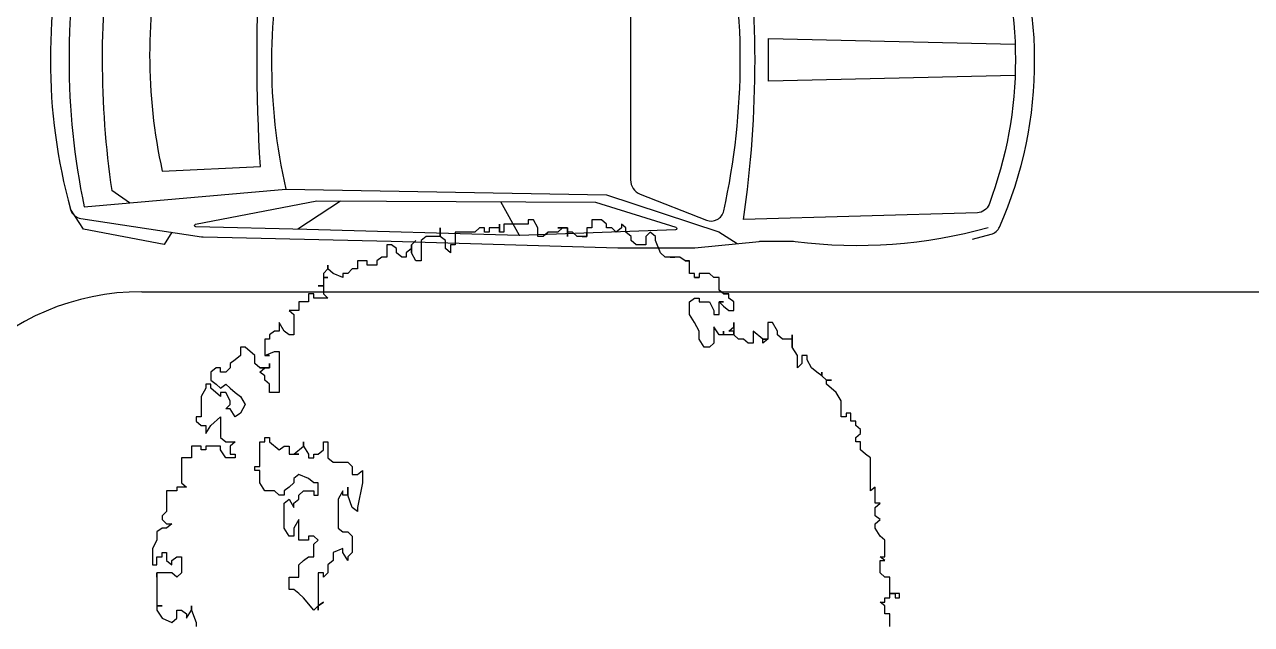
# Model space of a CAD drawing. Extents: x -30 to 1202, y 231 to 898.
# Drawn here: x 301.107 to 306.093, y 384.909 to 387.346 of the extents above; entities that cross this region are included whole.
import ezdxf

# ---------------------------------------------------------------- set-up
doc = ezdxf.new("R2010")
doc.units = 0
doc.header["$LTSCALE"] = 0.04
doc.layers.get('0').update_dxf_attribs({"linetype": 'CONTINUOUS'})
for name, color, linetype in [('0.5', 5, 'CONTINUOUS'), ('CONTORXXNP----00', 255, 'CONTINUOUS'), ('PISO', 1, 'CONTINUOUS'), ('PISOS', 1, 'CONTINUOUS')]:
    doc.layers.add(name, color=color, linetype=linetype)
doc.styles.get("Standard").update_dxf_attribs({"font": 'romans.shx'})

# ---------------------------------------------------------------- blocks, each defined once
blk = doc.blocks.new('Aupln001')
for p, q in [((-2.0932, 0.7196), (-2.1696, 0.5824)), ((-2.8208, 0.5795), (-2.9941, 0.6937)), ((-3.6783, 0.5867), (-3.7514, 0.5365)), ((-3.6783, -0.5755), (-3.7503, -0.526)), ((-2.8208, -0.5683), (-2.9941, -0.6825)), ((-2.0932, -0.7084), (-2.1696, -0.5712))]:
    blk.add_line(p, q)
for points in [[(-3.5055, 0.7064), (-3.5373, 0.7558), (-3.8645, 0.6943), (-3.9179, 0.613, -0.296775), (-3.8752, 0.6508), (-3.3857, 0.7244, -0.031441), (-3.3792, 0.725), (-2.6153, 0.7429, 0.001455), (-2.615, 0.7429), (-1.6936, 0.7699, -0.007326), (-1.6921, 0.77), (-1.3856, 0.77, -0.025363), (-1.3803, 0.7697), (-1.1199, 0.7432, 0.024637), (-1.1148, 0.7429), (-0.9864, 0.7426, 0.032795), (-0.9728, 0.7434, -0.100755), (-0.1885, 0.6864)], [(-0.2529, -0.7232), (-0.1771, -0.703, 0.226888), (-0.1428, -0.6737, 0.214205), (-0.1487, 0.6869, 0.224603), (-0.1828, 0.7158), (-0.2529, 0.7345)], [(-3.5055, -0.6952), (-3.5373, -0.7446), (-3.8645, -0.6831), (-3.9179, -0.6017, 0.296775), (-3.8752, -0.6396), (-3.3857, -0.7132, 0.031441), (-3.3792, -0.7138), (-2.6153, -0.7317, -0.001455), (-2.615, -0.7317), (-1.6936, -0.7587, 0.007326), (-1.6921, -0.7587), (-1.3856, -0.7587, 0.025363), (-1.3803, -0.7585), (-1.1199, -0.732, -0.024637), (-1.1148, -0.7317), (-0.9864, -0.7313, -0.032795), (-0.9728, -0.7322, 0.100755), (-0.1885, -0.6751)]]:
    blk.add_lwpolyline(points, format="xyb")
for points in [[(-3.862, 0.6028), (-3.0431, 0.531), (-1.7396, 0.554), (-1.2828, 0.7046), (-1.209, 0.7523)], [(-0.0794, -0.0582), (-1.081, -0.0812), (-1.081, 0.0924), (-0.0794, 0.0694)], [(-3.862, -0.5916), (-3.0431, -0.5198), (-1.7396, -0.5427), (-1.2828, -0.6933), (-1.209, -0.741)]]:
    blk.add_lwpolyline(points)
for points in [[(-2.9574, 0.6945, -0.001613), (-2.9578, 0.6945), (-3.4083, 0.6844, 0.898845), (-3.4092, 0.674), (-2.9165, 0.5791), (-1.7849, 0.5841), (-1.4578, 0.686, 0.843434), (-1.4592, 0.6962), (-2.0918, 0.7196, 0.016499), (-2.0952, 0.7196)], [(-1.2635, 0.6197, 0.460891), (-1.3337, 0.6571), (-1.603, 0.5511, 0.30819), (-1.6421, 0.4936), (-1.6421, -0.4824, 0.30819), (-1.603, -0.5399), (-1.3337, -0.6458, 0.460891), (-1.2635, -0.6085, 0.109577)], [(-0.2329, -0.6155), (-1.1833, -0.6426, 0.072437), (-1.1833, 0.6538), (-0.2329, 0.6268, -0.304109), (-0.1855, 0.593, -0.182739), (-0.1855, -0.5818, -0.304109)], [(-3.5448, -0.4466), (-3.1463, -0.4286, -0.030108), (-3.1463, 0.4586), (-3.5448, 0.4945, 0.109099)], [(-2.9574, -0.6833, 0.001613), (-2.9578, -0.6833), (-3.4083, -0.6731, -0.898845), (-3.4092, -0.6628), (-2.9165, -0.5678), (-1.7849, -0.5729), (-1.4578, -0.6747, -0.843434), (-1.4592, -0.685), (-2.0918, -0.7083, -0.016499), (-2.0952, -0.7084)]]:
    blk.add_lwpolyline(points, format="xyb", close=True)
for centre, radius, start, end in [((-1.7028, 0.0056), 2.2968, 164.6672, 195.3328), ((-1.0037, 0.0056), 2.9201, 168.1984, 191.8016), ((-0.0747, 0.0089), 3.7143, 171.8338, 188.2809), ((-0.7492, -0.0011), 2.3518, 166.9232, 192.7419)]:
    blk.add_arc(centre, radius, start, end)
blk = doc.blocks.new('ARB3')
at = {"color": 0}
for p, q in [((0.0136, 0.4913), (0.0078, 0.4913)), ((0.0078, 0.4913), (0.0078, 0.4852)), ((0.0078, 0.4852), (0.0078, 0.4782)), ((0.0078, 0.4782), (0.0078, 0.4852)), ((0.0078, 0.4852), (0.0136, 0.4852)), ((0.0078, 0.4852), (0.0136, 0.4852)), ((0.0136, 0.4852), (0.0136, 0.4913)), ((-0.0646, 0.4713), (-0.0698, 0.4652)), ((-0.042, 0.4713), (-0.0646, 0.4713)), ((-0.0368, 0.4713), (-0.042, 0.4652)), ((-0.042, 0.4652), (-0.042, 0.4713)), ((-0.0368, 0.4652), (-0.0368, 0.4713)), ((-0.0142, 0.4713), (-0.02, 0.4652)), ((0.0078, 0.4782), (-0.0142, 0.4782)), ((-0.0142, 0.4782), (-0.0142, 0.4713)), ((0.0136, 0.4782), (0.0078, 0.4782)), ((0.0136, 0.4713), (0.0136, 0.4782)), ((0.0194, 0.4713), (0.0136, 0.4713)), ((0.0245, 0.4713), (0.0194, 0.4652)), ((0.0194, 0.4652), (0.0194, 0.4713)), ((0.0355, 0.4713), (0.0245, 0.4713)), ((0.0523, 0.4782), (0.0355, 0.4782)), ((0.0355, 0.4782), (0.0355, 0.4713)), ((-0.1757, 0.4521), (-0.1809, 0.4452)), ((-0.1311, 0.4521), (-0.1757, 0.4521)), ((-0.1143, 0.4583), (-0.1363, 0.4583)), ((-0.1363, 0.4583), (-0.1311, 0.4521)), ((-0.1085, 0.4583), (-0.1143, 0.4652)), ((-0.1143, 0.4652), (-0.1143, 0.4583)), ((-0.0975, 0.4583), (-0.1085, 0.4583)), ((-0.0924, 0.4652), (-0.0975, 0.4583)), ((-0.0866, 0.4583), (-0.0924, 0.4652)), ((-0.0807, 0.4583), (-0.0866, 0.4583)), ((-0.0698, 0.4652), (-0.0807, 0.4583)), ((-0.02, 0.4652), (-0.0368, 0.4652)), ((-0.2196, 0.4321), (-0.2254, 0.4321)), ((-0.2254, 0.4321), (-0.2254, 0.4252)), ((-0.2144, 0.4383), (-0.2196, 0.4321)), ((-0.2086, 0.4383), (-0.2144, 0.4383)), ((-0.2035, 0.4321), (-0.2086, 0.4383)), ((-0.1976, 0.4321), (-0.2035, 0.4321)), ((-0.1867, 0.4383), (-0.1976, 0.4383)), ((-0.1976, 0.4383), (-0.1976, 0.4321)), ((-0.1809, 0.4452), (-0.1867, 0.4383)), ((-0.2254, 0.4252), (-0.2364, 0.4252)), ((-0.2364, 0.4252), (-0.2364, 0.419)), ((-0.2364, 0.419), (-0.2312, 0.419)), ((-0.2312, 0.419), (-0.2312, 0.4121)), ((-0.281, 0.3921), (-0.281, 0.399)), ((-0.281, 0.399), (-0.281, 0.3921)), ((-0.2642, 0.4052), (-0.2758, 0.3921)), ((-0.2532, 0.4121), (-0.2642, 0.4052)), ((-0.2312, 0.4121), (-0.2532, 0.4121)), ((-0.2868, 0.386), (-0.2919, 0.386)), ((-0.2919, 0.386), (-0.2868, 0.386)), ((-0.2868, 0.386), (-0.2919, 0.3791)), ((-0.281, 0.3921), (-0.2868, 0.386)), ((-0.2758, 0.3921), (-0.281, 0.3921)), ((-0.3087, 0.366), (-0.3146, 0.366)), ((-0.3146, 0.366), (-0.3146, 0.3591)), ((-0.2978, 0.3721), (-0.3087, 0.366)), ((-0.2919, 0.3791), (-0.2978, 0.3721)), ((-0.3146, 0.3529), (-0.3255, 0.346)), ((-0.3146, 0.3591), (-0.3036, 0.3591)), ((-0.2978, 0.3529), (-0.3146, 0.3529)), ((-0.3036, 0.3591), (-0.2978, 0.3529)), ((-0.3255, 0.346), (-0.3423, 0.346)), ((-0.3423, 0.346), (-0.3365, 0.346)), ((-0.3365, 0.3329), (-0.3423, 0.326)), ((-0.3365, 0.346), (-0.3365, 0.3329)), ((-0.3475, 0.326), (-0.3591, 0.3191)), ((-0.3591, 0.3191), (-0.3591, 0.3129)), ((-0.3423, 0.326), (-0.3475, 0.326)), ((-0.3591, 0.3129), (-0.3365, 0.3129)), ((-0.3365, 0.306), (-0.3475, 0.2929)), ((-0.3365, 0.3129), (-0.3365, 0.306)), ((-0.3365, 0.306), (-0.3365, 0.3129)), ((-0.3365, 0.3129), (-0.3313, 0.306)), ((-0.3313, 0.306), (-0.3365, 0.306)), ((-0.3475, 0.2929), (-0.3313, 0.2929)), ((-0.3313, 0.286), (-0.3365, 0.2799)), ((-0.3313, 0.2929), (-0.3313, 0.286)), ((-0.3869, 0.2668), (-0.3921, 0.2599)), ((-0.3753, 0.2668), (-0.3869, 0.2668)), ((-0.3753, 0.2599), (-0.3753, 0.2668)), ((-0.3533, 0.2668), (-0.3591, 0.2668)), ((-0.3591, 0.2668), (-0.3423, 0.2668)), ((-0.3475, 0.2599), (-0.3533, 0.2668)), ((-0.3423, 0.2668), (-0.3475, 0.2668)), ((-0.3475, 0.2668), (-0.3475, 0.2599)), ((-0.3365, 0.2729), (-0.3423, 0.2668)), ((-0.3423, 0.2668), (-0.3423, 0.2529)), ((-0.3365, 0.2799), (-0.3365, 0.2729)), ((-0.3979, 0.2529), (-0.403, 0.2468)), ((-0.3921, 0.2599), (-0.3979, 0.2599)), ((-0.3979, 0.2599), (-0.3979, 0.2529)), ((-0.3979, 0.2529), (-0.3979, 0.2599)), ((-0.3979, 0.2599), (-0.3979, 0.2529)), ((-0.3869, 0.2468), (-0.3869, 0.2529)), ((-0.3869, 0.2529), (-0.3869, 0.2468)), ((-0.3869, 0.2468), (-0.3811, 0.2529)), ((-0.3811, 0.2529), (-0.3753, 0.2599)), ((-0.3423, 0.2529), (-0.3475, 0.2529)), ((-0.3475, 0.2529), (-0.3423, 0.2529)), ((-0.3423, 0.2529), (-0.3423, 0.2468)), ((-0.4198, 0.2399), (-0.4256, 0.2337)), ((-0.4256, 0.2337), (-0.4256, 0.2199)), ((-0.403, 0.2468), (-0.4198, 0.2468)), ((-0.4198, 0.2468), (-0.4198, 0.2399)), ((-0.3701, 0.2468), (-0.3869, 0.2468)), ((-0.3869, 0.2337), (-0.3753, 0.2399)), ((-0.3869, 0.2199), (-0.3869, 0.2337)), ((-0.3753, 0.2399), (-0.3701, 0.2399)), ((-0.3701, 0.2399), (-0.3701, 0.2468)), ((-0.3423, 0.2468), (-0.3533, 0.2399)), ((-0.3533, 0.2399), (-0.3313, 0.2399)), ((-0.3313, 0.2399), (-0.3255, 0.2337)), ((-0.3255, 0.2337), (-0.3255, 0.2268)), ((-0.4256, 0.2199), (-0.4198, 0.2199)), ((-0.4198, 0.2199), (-0.4198, 0.2137)), ((-0.4198, 0.2137), (-0.4198, 0.2199)), ((-0.4198, 0.2199), (-0.4198, 0.2137)), ((-0.3921, 0.2137), (-0.3921, 0.2199)), ((-0.3921, 0.2199), (-0.3869, 0.2199)), ((-0.3475, 0.2199), (-0.3591, 0.2137)), ((-0.3365, 0.2199), (-0.3475, 0.2199)), ((-0.3255, 0.2268), (-0.3365, 0.2199)), ((-0.4424, 0.2007), (-0.4476, 0.1937)), ((-0.4256, 0.2068), (-0.4424, 0.2068)), ((-0.4424, 0.2068), (-0.4424, 0.2007)), ((-0.4424, 0.2007), (-0.4424, 0.2068)), ((-0.4424, 0.2068), (-0.4424, 0.2007)), ((-0.4198, 0.2137), (-0.4256, 0.2137)), ((-0.4256, 0.2137), (-0.4256, 0.2068)), ((-0.3869, 0.2068), (-0.3921, 0.2137)), ((-0.3701, 0.2068), (-0.3869, 0.2068)), ((-0.3591, 0.2137), (-0.3701, 0.2068)), ((-0.4476, 0.1937), (-0.4476, 0.1807)), ((-0.4476, 0.1807), (-0.4476, 0.1868)), ((-0.4476, 0.1868), (-0.4476, 0.1737)), ((-0.4534, 0.1676), (-0.4702, 0.1607)), ((-0.4476, 0.1737), (-0.4534, 0.1676)), ((-0.4754, 0.1607), (-0.4812, 0.1537)), ((-0.4812, 0.1537), (-0.4754, 0.1476)), ((-0.4702, 0.1607), (-0.4754, 0.1607)), ((-0.4754, 0.1476), (-0.4644, 0.1476)), ((-0.4644, 0.1345), (-0.4702, 0.1276)), ((-0.4644, 0.1476), (-0.4644, 0.1345)), ((-0.487, 0.1207), (-0.4922, 0.1145)), ((-0.4812, 0.1207), (-0.487, 0.1207)), ((-0.4754, 0.1276), (-0.4812, 0.1207)), ((-0.4702, 0.1276), (-0.4754, 0.1276)), ((-0.4922, 0.1145), (-0.487, 0.1145)), ((-0.487, 0.1145), (-0.4812, 0.1076)), ((-0.4812, 0.1076), (-0.487, 0.1015)), ((-0.487, 0.1015), (-0.487, 0.0945)), ((-0.487, 0.0945), (-0.4922, 0.0945)), ((-0.498, 0.0745), (-0.487, 0.0745)), ((-0.487, 0.0745), (-0.487, 0.0676)), ((-0.487, 0.0676), (-0.4754, 0.0676)), ((-0.4754, 0.0676), (-0.4812, 0.0676)), ((-0.4812, 0.0676), (-0.4754, 0.0676)), ((-0.4754, 0.0676), (-0.4754, 0.0615)), ((-0.4754, 0.0615), (-0.4754, 0.0676)), ((-0.4754, 0.0676), (-0.4754, 0.0546)), ((-0.4754, 0.0546), (-0.4812, 0.0484)), ((-0.4754, 0.0415), (-0.487, 0.0415)), ((-0.487, 0.0415), (-0.487, 0.0284)), ((-0.487, 0.0284), (-0.487, 0.0346)), ((-0.487, 0.0346), (-0.4812, 0.0284)), ((-0.4812, 0.0484), (-0.4812, 0.0415)), ((-0.4812, 0.0415), (-0.4754, 0.0415)), ((-0.4812, 0.0284), (-0.4812, 0.0153)), ((-0.487, 0.0015), (-0.498, -0.0047)), ((-0.4754, 0.0015), (-0.487, 0.0015)), ((-0.4812, 0.0153), (-0.4754, 0.0084)), ((-0.4754, 0.0084), (-0.4754, 0.0015)), ((-0.4922, -0.0446), (-0.4812, -0.0446)), ((-0.4812, -0.0446), (-0.4812, -0.0508)), ((-0.4812, -0.0508), (-0.4922, -0.0508)), ((-0.4922, -0.0508), (-0.487, -0.0508)), ((-0.487, -0.0508), (-0.487, -0.0646)), ((-0.487, -0.0646), (-0.4812, -0.0646)), ((-0.4812, -0.0646), (-0.4812, -0.0708)), ((-0.4812, -0.0708), (-0.487, -0.0708)), ((-0.487, -0.0708), (-0.487, -0.0777)), ((-0.487, -0.0777), (-0.4812, -0.0839)), ((-0.4812, -0.0839), (-0.4812, -0.1108)), ((-0.4812, -0.1108), (-0.4644, -0.1108)), ((-0.4644, -0.1108), (-0.4644, -0.1169)), ((-0.4754, -0.1308), (-0.487, -0.1308)), ((-0.487, -0.1308), (-0.4754, -0.1308)), ((-0.4702, -0.1238), (-0.4754, -0.1308)), ((-0.4754, -0.1308), (-0.4754, -0.15)), ((-0.4592, -0.1238), (-0.4702, -0.1238)), ((-0.4644, -0.1169), (-0.4534, -0.1169)), ((-0.4534, -0.1169), (-0.4592, -0.1238)), ((-0.4754, -0.15), (-0.4702, -0.1569)), ((-0.4702, -0.1569), (-0.4424, -0.1569)), ((-0.4644, -0.17), (-0.4702, -0.1638)), ((-0.4702, -0.1638), (-0.4644, -0.17)), ((-0.4424, -0.1638), (-0.4534, -0.17)), ((-0.4424, -0.1569), (-0.4424, -0.1638)), ((-0.4534, -0.17), (-0.4644, -0.17)), ((-0.4644, -0.17), (-0.4592, -0.17)), ((-0.4592, -0.17), (-0.4534, -0.1769)), ((-0.4534, -0.1769), (-0.4476, -0.1769)), ((-0.4476, -0.1769), (-0.4476, -0.1831)), ((-0.4592, -0.19), (-0.4644, -0.1969)), ((-0.4644, -0.1969), (-0.4644, -0.2031)), ((-0.4534, -0.19), (-0.4592, -0.19)), ((-0.4476, -0.1831), (-0.4534, -0.19)), ((-0.4644, -0.2031), (-0.4476, -0.2031)), ((-0.4476, -0.2031), (-0.4476, -0.21)), ((-0.4476, -0.21), (-0.4424, -0.2169)), ((-0.4424, -0.2169), (-0.4366, -0.2169)), ((-0.4366, -0.23), (-0.4424, -0.23)), ((-0.4424, -0.23), (-0.4424, -0.243)), ((-0.4366, -0.2169), (-0.4366, -0.23)), ((-0.4424, -0.243), (-0.4315, -0.243)), ((-0.4315, -0.243), (-0.4315, -0.25)), ((-0.1531, -0.243), (-0.1589, -0.2361)), ((-0.1589, -0.2361), (-0.1421, -0.2361)), ((-0.1531, -0.25), (-0.1531, -0.243)), ((-0.1421, -0.2361), (-0.1085, -0.243)), ((-0.1085, -0.243), (-0.1033, -0.243)), ((-0.1033, -0.243), (-0.1085, -0.25)), ((-0.4315, -0.25), (-0.4256, -0.2561)), ((-0.4256, -0.2561), (-0.4256, -0.263)), ((-0.4256, -0.263), (-0.4198, -0.263)), ((-0.4198, -0.263), (-0.4256, -0.2761)), ((-0.1699, -0.2561), (-0.1641, -0.25)), ((-0.1699, -0.2761), (-0.1699, -0.2561)), ((-0.1641, -0.25), (-0.1531, -0.25)), ((-0.1253, -0.2561), (-0.1363, -0.2561)), ((-0.1363, -0.2561), (-0.1253, -0.2561)), ((-0.1253, -0.263), (-0.1311, -0.263)), ((-0.1311, -0.263), (-0.1201, -0.2692)), ((-0.1085, -0.25), (-0.1253, -0.2561)), ((-0.1253, -0.2561), (-0.1253, -0.263)), ((-0.0807, -0.2692), (-0.0756, -0.263)), ((-0.0756, -0.2561), (-0.0698, -0.25)), ((-0.0756, -0.263), (-0.0756, -0.2561)), ((-0.0698, -0.25), (-0.0478, -0.25)), ((-0.0478, -0.263), (-0.053, -0.263)), ((-0.053, -0.263), (-0.0478, -0.2761)), ((-0.0478, -0.25), (-0.042, -0.2561)), ((-0.0368, -0.2561), (-0.0478, -0.263)), ((-0.042, -0.2561), (-0.0368, -0.2561)), ((-0.4256, -0.2761), (-0.4315, -0.283)), ((-0.1757, -0.283), (-0.1699, -0.2761)), ((-0.1201, -0.2692), (-0.0807, -0.2692)), ((-0.0478, -0.2761), (-0.0368, -0.2761)), ((-0.0368, -0.2761), (-0.031, -0.283)), ((-0.4315, -0.283), (-0.4366, -0.283)), ((-0.4366, -0.283), (-0.4315, -0.283)), ((-0.4315, -0.283), (-0.4256, -0.2892)), ((-0.4256, -0.2892), (-0.4198, -0.2892)), ((-0.4198, -0.2892), (-0.4198, -0.283)), ((-0.4198, -0.283), (-0.4198, -0.2892)), ((-0.4198, -0.2892), (-0.4089, -0.2892)), ((-0.4089, -0.2892), (-0.4089, -0.2961)), ((-0.4089, -0.2961), (-0.4089, -0.2892)), ((-0.4089, -0.2892), (-0.3979, -0.2892)), ((-0.3979, -0.2892), (-0.3921, -0.283)), ((-0.3921, -0.283), (-0.3921, -0.3022)), ((-0.1976, -0.2892), (-0.1976, -0.283)), ((-0.1976, -0.283), (-0.1757, -0.283)), ((-0.1867, -0.2892), (-0.1976, -0.2892)), ((-0.1809, -0.2961), (-0.1867, -0.2892)), ((-0.1809, -0.3022), (-0.1809, -0.2961)), ((-0.1253, -0.2961), (-0.1421, -0.2961)), ((-0.1421, -0.2961), (-0.1421, -0.3022)), ((-0.1253, -0.3022), (-0.1253, -0.2961)), ((-0.0646, -0.2961), (-0.0698, -0.3022)), ((-0.0588, -0.3022), (-0.0646, -0.2961)), ((-0.031, -0.283), (-0.02, -0.283)), ((-0.02, -0.283), (-0.0142, -0.2892)), ((-0.0142, -0.2892), (-0.02, -0.2892)), ((-0.02, -0.2892), (-0.02, -0.2961)), ((-0.02, -0.2961), (0.0304, -0.2961)), ((0.0245, -0.2961), (0.0194, -0.2892)), ((0.0194, -0.2892), (0.0245, -0.2961)), ((0.0304, -0.2961), (0.0245, -0.2961)), ((0.0245, -0.2961), (0.0304, -0.3022)), ((-0.3921, -0.3022), (-0.3979, -0.3022)), ((-0.3979, -0.3022), (-0.3979, -0.3092)), ((-0.3979, -0.3092), (-0.3869, -0.3092)), ((-0.3869, -0.3092), (-0.3869, -0.3222)), ((-0.1918, -0.3161), (-0.1809, -0.3092)), ((-0.1757, -0.3022), (-0.1809, -0.3022)), ((-0.1809, -0.3092), (-0.1757, -0.3092)), ((-0.1757, -0.3092), (-0.1757, -0.3022)), ((-0.1479, -0.3092), (-0.1531, -0.3222)), ((-0.1421, -0.3022), (-0.1479, -0.3092)), ((-0.1311, -0.3161), (-0.1311, -0.3022)), ((-0.1311, -0.3022), (-0.1253, -0.3022)), ((-0.0698, -0.3022), (-0.0698, -0.3092)), ((-0.0698, -0.3092), (-0.0646, -0.3092)), ((-0.0646, -0.3092), (-0.0646, -0.3222)), ((-0.042, -0.3022), (-0.0588, -0.3022)), ((-0.042, -0.3092), (-0.042, -0.3022)), ((-0.0368, -0.3161), (-0.042, -0.3092)), ((0.0304, -0.3022), (0.0136, -0.3161)), ((-0.3869, -0.3222), (-0.3753, -0.3222)), ((-0.3753, -0.3222), (-0.3753, -0.3353)), ((-0.3753, -0.3353), (-0.3701, -0.3292)), ((-0.3701, -0.3292), (-0.3423, -0.3292)), ((-0.3423, -0.3292), (-0.3423, -0.3353)), ((-0.1918, -0.3161), (-0.1976, -0.3161)), ((-0.1976, -0.3161), (-0.1918, -0.3161)), ((-0.1809, -0.3292), (-0.1918, -0.3161)), ((-0.1809, -0.3353), (-0.1809, -0.3222)), ((-0.1809, -0.3222), (-0.1809, -0.3292)), ((-0.1809, -0.3292), (-0.1809, -0.3222)), ((-0.1809, -0.3222), (-0.1809, -0.3292)), ((-0.1531, -0.3222), (-0.1479, -0.3292)), ((-0.1479, -0.3292), (-0.1421, -0.3292)), ((-0.1421, -0.3292), (-0.1363, -0.3353)), ((-0.1253, -0.3222), (-0.1311, -0.3161)), ((-0.1201, -0.3222), (-0.1253, -0.3222)), ((-0.1143, -0.3292), (-0.1201, -0.3222)), ((-0.1201, -0.3353), (-0.1085, -0.3292)), ((-0.1085, -0.3292), (-0.1143, -0.3292)), ((-0.0646, -0.3222), (-0.0924, -0.3222)), ((-0.0924, -0.3222), (-0.0807, -0.3292)), ((-0.0807, -0.3292), (-0.0698, -0.3292)), ((-0.0698, -0.3292), (-0.0698, -0.3353)), ((-0.031, -0.3222), (-0.0368, -0.3161)), ((-0.0142, -0.3222), (-0.031, -0.3222)), ((-0.0142, -0.3353), (-0.0142, -0.3222)), ((0.0078, -0.3222), (0.0026, -0.3292)), ((0.0026, -0.3292), (0.0026, -0.3353)), ((0.0136, -0.3161), (0.0078, -0.3222)), ((-0.3475, -0.3422), (-0.3591, -0.3492)), ((-0.3423, -0.3353), (-0.3475, -0.3422)), ((-0.1918, -0.3422), (-0.1918, -0.3353)), ((-0.1918, -0.3353), (-0.1809, -0.3353)), ((-0.1867, -0.3492), (-0.1918, -0.3422)), ((-0.1363, -0.3353), (-0.1311, -0.3422)), ((-0.1311, -0.3422), (-0.1253, -0.3422)), ((-0.1253, -0.3422), (-0.1253, -0.3492)), ((-0.1143, -0.3422), (-0.1201, -0.3353)), ((-0.0807, -0.3422), (-0.1143, -0.3422)), ((-0.0698, -0.3353), (-0.0807, -0.3422)), ((0.0026, -0.3353), (-0.0142, -0.3353)), ((-0.3591, -0.3492), (-0.3475, -0.3492)), ((-0.3475, -0.3492), (-0.3475, -0.3553)), ((-0.3475, -0.3553), (-0.3423, -0.3622)), ((-0.3423, -0.3622), (-0.3365, -0.3622)), ((-0.3365, -0.3622), (-0.3365, -0.3684)), ((-0.3197, -0.3553), (-0.3197, -0.3492)), ((-0.3197, -0.3492), (-0.2642, -0.3492)), ((-0.3146, -0.3684), (-0.3197, -0.3553)), ((-0.3146, -0.3684), (-0.3146, -0.3622)), ((-0.3146, -0.3622), (-0.3146, -0.3684)), ((-0.2978, -0.3622), (-0.3036, -0.3622)), ((-0.3036, -0.3622), (-0.2978, -0.3622)), ((-0.2978, -0.3684), (-0.2978, -0.3622)), ((-0.2978, -0.3622), (-0.2978, -0.3753)), ((-0.2758, -0.3622), (-0.281, -0.3684)), ((-0.2642, -0.3622), (-0.2758, -0.3622)), ((-0.2642, -0.3492), (-0.2642, -0.3622)), ((-0.2035, -0.3684), (-0.2035, -0.3622)), ((-0.2035, -0.3622), (-0.1976, -0.3622)), ((-0.1976, -0.3622), (-0.1867, -0.3492)), ((-0.1253, -0.3492), (-0.1311, -0.3553)), ((-0.1311, -0.3553), (-0.1311, -0.3684)), ((-0.3365, -0.3684), (-0.3146, -0.3684)), ((-0.2978, -0.3753), (-0.3036, -0.3822)), ((-0.2919, -0.3753), (-0.2978, -0.3684)), ((-0.2868, -0.3684), (-0.2919, -0.3753)), ((-0.281, -0.3684), (-0.2868, -0.3684)), ((-0.1976, -0.3684), (-0.2035, -0.3684)), ((-0.1976, -0.3753), (-0.1976, -0.3684)), ((-0.1641, -0.3753), (-0.1976, -0.3753)), ((-0.1641, -0.3822), (-0.1641, -0.3753)), ((-0.1421, -0.3753), (-0.1589, -0.3753)), ((-0.1589, -0.3753), (-0.1589, -0.3822)), ((-0.1311, -0.3684), (-0.1421, -0.3753)), ((-0.3146, -0.3822), (-0.3255, -0.3953)), ((-0.3255, -0.3953), (-0.3255, -0.4014)), ((-0.3036, -0.3822), (-0.3146, -0.3822)), ((-0.259, -0.4014), (-0.248, -0.3953)), ((-0.248, -0.3953), (-0.2364, -0.4014)), ((-0.1589, -0.3822), (-0.1641, -0.3822)), ((-0.3255, -0.4014), (-0.3146, -0.4014)), ((-0.3146, -0.4014), (-0.3087, -0.4084)), ((-0.3087, -0.4084), (-0.3036, -0.4153)), ((-0.3036, -0.4153), (-0.2978, -0.4153)), ((-0.2978, -0.4153), (-0.2919, -0.4214)), ((-0.2758, -0.4214), (-0.27, -0.4153)), ((-0.27, -0.4153), (-0.2642, -0.4084)), ((-0.2642, -0.4084), (-0.259, -0.4014)), ((-0.2532, -0.4153), (-0.2642, -0.4214)), ((-0.248, -0.4153), (-0.2532, -0.4153)), ((-0.2422, -0.4214), (-0.248, -0.4153)), ((-0.2312, -0.4084), (-0.2422, -0.4153)), ((-0.2422, -0.4153), (-0.2422, -0.4214)), ((-0.2364, -0.4014), (-0.2312, -0.4084)), ((-0.1976, -0.4214), (-0.1976, -0.4084)), ((-0.1976, -0.4084), (-0.1918, -0.4153)), ((-0.1918, -0.4153), (-0.1809, -0.4153)), ((-0.1809, -0.4153), (-0.1809, -0.4084)), ((-0.1809, -0.4084), (-0.1757, -0.4084)), ((-0.1757, -0.4084), (-0.1757, -0.4214)), ((-0.2919, -0.4284), (-0.2978, -0.4284)), ((-0.2978, -0.4284), (-0.2978, -0.4345)), ((-0.2919, -0.4214), (-0.2919, -0.4284)), ((-0.27, -0.4284), (-0.2758, -0.4214)), ((-0.2758, -0.4345), (-0.27, -0.4284)), ((-0.259, -0.4284), (-0.27, -0.4414)), ((-0.2642, -0.4214), (-0.2642, -0.4284)), ((-0.2642, -0.4284), (-0.259, -0.4284)), ((-0.2196, -0.4414), (-0.2312, -0.4284)), ((-0.2312, -0.4284), (-0.2035, -0.4284)), ((-0.2035, -0.4284), (-0.1976, -0.4214)), ((-0.1867, -0.4284), (-0.1918, -0.4284)), ((-0.1918, -0.4284), (-0.1918, -0.4484)), ((-0.1757, -0.4214), (-0.1867, -0.4284)), ((-0.2978, -0.4345), (-0.2919, -0.4414)), ((-0.2919, -0.4414), (-0.281, -0.4414)), ((-0.281, -0.4414), (-0.2758, -0.4345)), ((-0.27, -0.4414), (-0.2758, -0.4414)), ((-0.2758, -0.4414), (-0.2758, -0.4484)), ((-0.2758, -0.4484), (-0.27, -0.4484)), ((-0.27, -0.4484), (-0.259, -0.4545)), ((-0.2086, -0.4484), (-0.2196, -0.4414)), ((-0.2196, -0.4545), (-0.2196, -0.4484)), ((-0.2196, -0.4484), (-0.2086, -0.4484)), ((-0.1918, -0.4484), (-0.1867, -0.4484)), ((-0.1867, -0.4484), (-0.1867, -0.4545)), ((-0.259, -0.4545), (-0.2312, -0.4545)), ((-0.2312, -0.4545), (-0.2312, -0.4614)), ((-0.2312, -0.4614), (-0.2254, -0.4614)), ((-0.2254, -0.4614), (-0.2196, -0.4545)), ((-0.1867, -0.4545), (-0.1918, -0.4545)), ((-0.1918, -0.4545), (-0.1918, -0.4676)), ((0.0304, -0.4676), (0.0472, -0.4614)), ((0.0472, -0.4614), (0.0523, -0.4614)), ((-0.1918, -0.4676), (-0.1757, -0.4676)), ((-0.1757, -0.4676), (-0.1757, -0.4814)), ((-0.1757, -0.4814), (-0.1421, -0.4814)), ((-0.1421, -0.4814), (-0.1363, -0.4745)), ((-0.1363, -0.4745), (-0.1363, -0.4876)), ((-0.042, -0.4876), (-0.042, -0.4814)), ((-0.042, -0.4814), (-0.02, -0.4814)), ((-0.02, -0.4814), (-0.0142, -0.4876)), ((0.0304, -0.4676), (0.0245, -0.4676)), ((0.0245, -0.4676), (0.0304, -0.4676)), ((0.0413, -0.4745), (0.0304, -0.4676)), ((0.0304, -0.4814), (0.0355, -0.4745)), ((0.0304, -0.4876), (0.0304, -0.4814)), ((0.0355, -0.4745), (0.0413, -0.4745)), ((-0.1363, -0.4876), (-0.1311, -0.4876)), ((-0.1311, -0.4876), (-0.1311, -0.5014)), ((-0.0866, -0.5014), (-0.0866, -0.4945)), ((-0.0866, -0.4945), (-0.0807, -0.5014)), ((-0.0368, -0.4945), (-0.042, -0.4876)), ((-0.0368, -0.5014), (-0.031, -0.4945)), ((-0.031, -0.4945), (-0.0368, -0.4945)), ((-0.0142, -0.4876), (-0.02, -0.4945)), ((-0.02, -0.4945), (-0.02, -0.5145)), ((0.0413, -0.4876), (0.0304, -0.4876)), ((0.0472, -0.4945), (0.0413, -0.4876)), ((0.0413, -0.5076), (0.0472, -0.4945)), ((-0.1311, -0.5014), (-0.1033, -0.5014)), ((-0.1033, -0.5014), (-0.0975, -0.5076)), ((-0.0975, -0.5076), (-0.0924, -0.5076)), ((-0.0924, -0.5076), (-0.0866, -0.5014)), ((-0.0807, -0.5014), (-0.0807, -0.5076)), ((-0.0807, -0.5076), (-0.0756, -0.5145)), ((-0.0756, -0.5145), (-0.0646, -0.5145)), ((-0.0646, -0.5145), (-0.053, -0.5206)), ((-0.0478, -0.5076), (-0.0478, -0.5014)), ((-0.0478, -0.5014), (-0.0368, -0.5014)), ((-0.042, -0.5076), (-0.0478, -0.5076)), ((-0.042, -0.5145), (-0.042, -0.5076)), ((-0.031, -0.5145), (-0.042, -0.5145)), ((-0.031, -0.5206), (-0.031, -0.5145)), ((-0.02, -0.5145), (-0.0142, -0.5145)), ((-0.0142, -0.5145), (-0.02, -0.5145)), ((-0.02, -0.5145), (0.0245, -0.5145)), ((0.0245, -0.5145), (0.0245, -0.5076)), ((0.0245, -0.5076), (0.0245, -0.5145)), ((0.0245, -0.5145), (0.0304, -0.5145)), ((0.0304, -0.5145), (0.0413, -0.5076)), ((-0.053, -0.5206), (-0.031, -0.5206))]:
    blk.add_line(p, q, dxfattribs=at)
for p, q in [((-0.4922, 0.0945), (-0.498, 0.0876)), ((-0.498, 0.0876), (-0.498, 0.0745)), ((-0.498, -0.0047), (-0.498, -0.0116)), ((-0.498, -0.0116), (-0.4922, -0.0116)), ((-0.4922, -0.0116), (-0.4922, -0.0446))]:
    blk.add_line(p, q)
at = {"layer": 'CONTORXXNP----00'}
for p, q in [((-0.0646, 0.4713), (-0.0698, 0.4652)), ((-0.042, 0.4713), (-0.0646, 0.4713)), ((-0.042, 0.4652), (-0.042, 0.4713)), ((-0.0368, 0.4713), (-0.042, 0.4652)), ((-0.0368, 0.4652), (-0.0368, 0.4713)), ((-0.0142, 0.4713), (-0.02, 0.4652)), ((-0.0142, 0.4782), (-0.0142, 0.4713)), ((0.0078, 0.4782), (-0.0142, 0.4782)), ((0.0136, 0.4782), (0.0078, 0.4782)), ((0.0136, 0.4713), (0.0136, 0.4782)), ((0.0194, 0.4713), (0.0136, 0.4713)), ((0.0194, 0.4652), (0.0194, 0.4713)), ((0.0245, 0.4713), (0.0194, 0.4652)), ((0.0355, 0.4713), (0.0245, 0.4713)), ((0.0355, 0.4782), (0.0355, 0.4713)), ((0.0523, 0.4782), (0.0355, 0.4782)), ((-0.1757, 0.4521), (-0.1809, 0.4452)), ((-0.1311, 0.4521), (-0.1757, 0.4521)), ((-0.1363, 0.4583), (-0.1311, 0.4521)), ((-0.1143, 0.4583), (-0.1363, 0.4583)), ((-0.1143, 0.4652), (-0.1143, 0.4583)), ((-0.1085, 0.4583), (-0.1143, 0.4652)), ((-0.0975, 0.4583), (-0.1085, 0.4583)), ((-0.0924, 0.4652), (-0.0975, 0.4583)), ((-0.0866, 0.4583), (-0.0924, 0.4652)), ((-0.0807, 0.4583), (-0.0866, 0.4583)), ((-0.0698, 0.4652), (-0.0807, 0.4583)), ((-0.02, 0.4652), (-0.0368, 0.4652)), ((-0.2254, 0.4321), (-0.2254, 0.4252)), ((-0.2196, 0.4321), (-0.2254, 0.4321)), ((-0.2144, 0.4383), (-0.2196, 0.4321)), ((-0.2086, 0.4383), (-0.2144, 0.4383)), ((-0.2035, 0.4321), (-0.2086, 0.4383)), ((-0.1976, 0.4321), (-0.2035, 0.4321)), ((-0.1976, 0.4383), (-0.1976, 0.4321)), ((-0.1867, 0.4383), (-0.1976, 0.4383)), ((-0.1809, 0.4452), (-0.1867, 0.4383)), ((-0.2364, 0.4252), (-0.2364, 0.419)), ((-0.2254, 0.4252), (-0.2364, 0.4252)), ((-0.2364, 0.419), (-0.2312, 0.419)), ((-0.2312, 0.419), (-0.2312, 0.4121)), ((-0.2642, 0.4052), (-0.2758, 0.3921)), ((-0.2532, 0.4121), (-0.2642, 0.4052)), ((-0.2312, 0.4121), (-0.2532, 0.4121)), ((-0.2868, 0.386), (-0.2919, 0.3791)), ((-0.281, 0.3921), (-0.2868, 0.386)), ((-0.2758, 0.3921), (-0.281, 0.3921)), ((-0.3146, 0.366), (-0.3146, 0.3591)), ((-0.3087, 0.366), (-0.3146, 0.366)), ((-0.2978, 0.3721), (-0.3087, 0.366)), ((-0.2919, 0.3791), (-0.2978, 0.3721)), ((-0.3146, 0.3529), (-0.3255, 0.346)), ((-0.3146, 0.3591), (-0.3036, 0.3591)), ((-0.2978, 0.3529), (-0.3146, 0.3529)), ((-0.3036, 0.3591), (-0.2978, 0.3529)), ((-0.3365, 0.3329), (-0.3423, 0.326)), ((-0.3365, 0.346), (-0.3255, 0.346)), ((-0.3365, 0.346), (-0.3365, 0.3329)), ((-0.3475, 0.326), (-0.3591, 0.3191)), ((-0.3591, 0.3191), (-0.3591, 0.3129)), ((-0.3423, 0.326), (-0.3475, 0.326)), ((-0.3591, 0.3129), (-0.3365, 0.3129)), ((-0.3365, 0.306), (-0.3475, 0.2929)), ((-0.3365, 0.306), (-0.3365, 0.3129)), ((-0.3365, 0.3129), (-0.3365, 0.306)), ((-0.3475, 0.2929), (-0.3313, 0.2929)), ((-0.3313, 0.286), (-0.3365, 0.2799)), ((-0.3313, 0.2929), (-0.3313, 0.286)), ((-0.3869, 0.2668), (-0.3921, 0.2599)), ((-0.3753, 0.2668), (-0.3869, 0.2668)), ((-0.3753, 0.2599), (-0.3753, 0.2668)), ((-0.3365, 0.2729), (-0.3423, 0.2668)), ((-0.3423, 0.2668), (-0.3423, 0.2529)), ((-0.3365, 0.2799), (-0.3365, 0.2729)), ((-0.3979, 0.2529), (-0.403, 0.2468)), ((-0.3979, 0.2599), (-0.3979, 0.2529)), ((-0.3979, 0.2529), (-0.3979, 0.2599)), ((-0.3979, 0.2599), (-0.3979, 0.2529)), ((-0.3921, 0.2599), (-0.3979, 0.2599)), ((-0.3869, 0.2468), (-0.3811, 0.2529)), ((-0.3811, 0.2529), (-0.3753, 0.2599)), ((-0.3423, 0.2529), (-0.3423, 0.2468)), ((-0.4198, 0.2399), (-0.4256, 0.2337)), ((-0.4256, 0.2337), (-0.4256, 0.2199)), ((-0.4198, 0.2468), (-0.4198, 0.2399)), ((-0.403, 0.2468), (-0.4198, 0.2468)), ((-0.3701, 0.2468), (-0.3869, 0.2468)), ((-0.3869, 0.2337), (-0.3753, 0.2399)), ((-0.3869, 0.2199), (-0.3869, 0.2337)), ((-0.3753, 0.2399), (-0.3701, 0.2399)), ((-0.3701, 0.2399), (-0.3701, 0.2468)), ((-0.3423, 0.2468), (-0.3533, 0.2399)), ((-0.3533, 0.2399), (-0.3313, 0.2399)), ((-0.3313, 0.2399), (-0.3255, 0.2337)), ((-0.3255, 0.2337), (-0.3255, 0.2268)), ((-0.4256, 0.2199), (-0.4198, 0.2199)), ((-0.4198, 0.2199), (-0.4198, 0.2137)), ((-0.4198, 0.2137), (-0.4198, 0.2199)), ((-0.4198, 0.2199), (-0.4198, 0.2137)), ((-0.3921, 0.2199), (-0.3869, 0.2199)), ((-0.3921, 0.2137), (-0.3921, 0.2199)), ((-0.3475, 0.2199), (-0.3591, 0.2137)), ((-0.3365, 0.2199), (-0.3475, 0.2199)), ((-0.3255, 0.2268), (-0.3365, 0.2199)), ((-0.4424, 0.2007), (-0.4476, 0.1937)), ((-0.4424, 0.2068), (-0.4424, 0.2007)), ((-0.4424, 0.2007), (-0.4424, 0.2068)), ((-0.4424, 0.2068), (-0.4424, 0.2007)), ((-0.4256, 0.2068), (-0.4424, 0.2068)), ((-0.4256, 0.2137), (-0.4256, 0.2068)), ((-0.4198, 0.2137), (-0.4256, 0.2137)), ((-0.3869, 0.2068), (-0.3921, 0.2137)), ((-0.3701, 0.2068), (-0.3869, 0.2068)), ((-0.3591, 0.2137), (-0.3701, 0.2068)), ((-0.4476, 0.1937), (-0.4476, 0.1807)), ((-0.4476, 0.1868), (-0.4476, 0.1737)), ((-0.4476, 0.1807), (-0.4476, 0.1868)), ((-0.4534, 0.1676), (-0.4702, 0.1607)), ((-0.4476, 0.1737), (-0.4534, 0.1676)), ((-0.4754, 0.1607), (-0.4812, 0.1537)), ((-0.4812, 0.1537), (-0.4754, 0.1476)), ((-0.4702, 0.1607), (-0.4754, 0.1607)), ((-0.4754, 0.1476), (-0.4644, 0.1476)), ((-0.4644, 0.1345), (-0.4702, 0.1276)), ((-0.4644, 0.1476), (-0.4644, 0.1345)), ((-0.487, 0.1207), (-0.4922, 0.1145)), ((-0.4812, 0.1207), (-0.487, 0.1207)), ((-0.4754, 0.1276), (-0.4812, 0.1207)), ((-0.4702, 0.1276), (-0.4754, 0.1276)), ((-0.4922, 0.1145), (-0.487, 0.1145)), ((-0.487, 0.1145), (-0.4812, 0.1076)), ((-0.4812, 0.1076), (-0.487, 0.1015)), ((-0.487, 0.1015), (-0.487, 0.0945)), ((-0.4922, 0.0945), (-0.498, 0.0876)), ((-0.498, 0.0876), (-0.498, 0.0745)), ((-0.487, 0.0945), (-0.4922, 0.0945)), ((-0.498, 0.0745), (-0.487, 0.0745)), ((-0.487, 0.0745), (-0.487, 0.0676)), ((-0.487, 0.0676), (-0.4754, 0.0676)), ((-0.4812, 0.0676), (-0.4754, 0.0676)), ((-0.4754, 0.0676), (-0.4812, 0.0676)), ((-0.4754, 0.0676), (-0.4754, 0.0546)), ((-0.4754, 0.0615), (-0.4754, 0.0676)), ((-0.4754, 0.0676), (-0.4754, 0.0615)), ((-0.4754, 0.0546), (-0.4812, 0.0484)), ((-0.487, 0.0415), (-0.4812, 0.0415)), ((-0.487, 0.0346), (-0.487, 0.0415)), ((-0.487, 0.0346), (-0.4812, 0.0284)), ((-0.4812, 0.0484), (-0.4812, 0.0415)), ((-0.4812, 0.0284), (-0.4812, 0.0153)), ((-0.487, 0.0015), (-0.498, -0.0047)), ((-0.4754, 0.0015), (-0.487, 0.0015)), ((-0.4812, 0.0153), (-0.4754, 0.0084)), ((-0.4754, 0.0084), (-0.4754, 0.0015)), ((-0.498, -0.0047), (-0.498, -0.0116)), ((-0.498, -0.0116), (-0.4922, -0.0116)), ((-0.4922, -0.0116), (-0.4922, -0.0446)), ((-0.4922, -0.0446), (-0.4812, -0.0446)), ((-0.4812, -0.0446), (-0.4812, -0.0508)), ((-0.487, -0.0508), (-0.4812, -0.0508)), ((-0.487, -0.0508), (-0.487, -0.0646)), ((-0.487, -0.0646), (-0.4812, -0.0646)), ((-0.4812, -0.0646), (-0.4812, -0.0708)), ((-0.487, -0.0708), (-0.487, -0.0777)), ((-0.4812, -0.0708), (-0.487, -0.0708)), ((-0.487, -0.0777), (-0.4812, -0.0839)), ((-0.4812, -0.0839), (-0.4812, -0.1108)), ((-0.4812, -0.1108), (-0.4644, -0.1108)), ((-0.4644, -0.1108), (-0.4644, -0.1169)), ((-0.4702, -0.1238), (-0.4754, -0.1308)), ((-0.4754, -0.1308), (-0.4754, -0.15)), ((-0.4592, -0.1238), (-0.4702, -0.1238)), ((-0.4644, -0.1169), (-0.4534, -0.1169)), ((-0.4534, -0.1169), (-0.4592, -0.1238)), ((-0.4754, -0.15), (-0.4702, -0.1569)), ((-0.4702, -0.1569), (-0.4424, -0.1569)), ((-0.4424, -0.1638), (-0.4534, -0.17)), ((-0.4424, -0.1569), (-0.4424, -0.1638)), ((-0.4592, -0.17), (-0.4534, -0.17)), ((-0.4592, -0.17), (-0.4534, -0.1769)), ((-0.4534, -0.1769), (-0.4476, -0.1769)), ((-0.4476, -0.1769), (-0.4476, -0.1831)), ((-0.4592, -0.19), (-0.4644, -0.1969)), ((-0.4644, -0.1969), (-0.4644, -0.2031)), ((-0.4534, -0.19), (-0.4592, -0.19)), ((-0.4476, -0.1831), (-0.4534, -0.19)), ((-0.4644, -0.2031), (-0.4476, -0.2031)), ((-0.4476, -0.2031), (-0.4476, -0.21)), ((-0.4476, -0.21), (-0.4424, -0.2169)), ((-0.4424, -0.2169), (-0.4366, -0.2169)), ((-0.4424, -0.23), (-0.4424, -0.243)), ((-0.4366, -0.23), (-0.4424, -0.23)), ((-0.4366, -0.2169), (-0.4366, -0.23)), ((-0.4424, -0.243), (-0.4315, -0.243)), ((-0.4315, -0.243), (-0.4315, -0.25)), ((-0.4315, -0.25), (-0.4256, -0.2561)), ((-0.4256, -0.2561), (-0.4256, -0.263)), ((-0.4198, -0.263), (-0.4256, -0.2761)), ((-0.4256, -0.263), (-0.4198, -0.263)), ((-0.4256, -0.2761), (-0.4315, -0.283)), ((-0.4315, -0.283), (-0.4256, -0.2892)), ((-0.4256, -0.2892), (-0.4198, -0.2892)), ((-0.4198, -0.2892), (-0.4089, -0.2892)), ((-0.4089, -0.2892), (-0.3979, -0.2892)), ((-0.3979, -0.2892), (-0.3921, -0.283)), ((-0.3921, -0.283), (-0.3921, -0.3022)), ((-0.3979, -0.3022), (-0.3979, -0.3092)), ((-0.3921, -0.3022), (-0.3979, -0.3022)), ((-0.3979, -0.3092), (-0.3869, -0.3092)), ((-0.3869, -0.3092), (-0.3869, -0.3222)), ((-0.3869, -0.3222), (-0.3753, -0.3222)), ((-0.3753, -0.3222), (-0.3753, -0.3353)), ((-0.3753, -0.3353), (-0.3701, -0.3292)), ((-0.3701, -0.3292), (-0.3423, -0.3292)), ((-0.3423, -0.3292), (-0.3423, -0.3353)), ((-0.3475, -0.3422), (-0.3591, -0.3492)), ((-0.3423, -0.3353), (-0.3475, -0.3422)), ((-0.3591, -0.3492), (-0.3475, -0.3492)), ((-0.3475, -0.3492), (-0.3475, -0.3553)), ((-0.3475, -0.3553), (-0.3423, -0.3622)), ((-0.3423, -0.3622), (-0.3365, -0.3622)), ((-0.3365, -0.3622), (-0.3365, -0.3684)), ((-0.3197, -0.3492), (-0.2642, -0.3492)), ((-0.3197, -0.3553), (-0.3197, -0.3492)), ((-0.3146, -0.3684), (-0.3197, -0.3553)), ((-0.2758, -0.3622), (-0.281, -0.3684)), ((-0.2642, -0.3622), (-0.2758, -0.3622)), ((-0.2642, -0.3492), (-0.2642, -0.3622)), ((-0.3365, -0.3684), (-0.3146, -0.3684)), ((-0.2978, -0.3753), (-0.3036, -0.3822)), ((-0.2978, -0.3753), (-0.2978, -0.3684)), ((-0.2919, -0.3753), (-0.2978, -0.3684)), ((-0.2868, -0.3684), (-0.2919, -0.3753)), ((-0.281, -0.3684), (-0.2868, -0.3684)), ((-0.3146, -0.3822), (-0.3255, -0.3953)), ((-0.3255, -0.3953), (-0.3255, -0.4014)), ((-0.3036, -0.3822), (-0.3146, -0.3822)), ((-0.259, -0.4014), (-0.248, -0.3953)), ((-0.248, -0.3953), (-0.2364, -0.4014)), ((-0.3255, -0.4014), (-0.3146, -0.4014)), ((-0.3146, -0.4014), (-0.3087, -0.4084)), ((-0.3087, -0.4084), (-0.3036, -0.4153)), ((-0.3036, -0.4153), (-0.2978, -0.4153)), ((-0.2978, -0.4153), (-0.2919, -0.4214)), ((-0.2758, -0.4214), (-0.27, -0.4153)), ((-0.27, -0.4153), (-0.2642, -0.4084)), ((-0.2642, -0.4084), (-0.259, -0.4014)), ((-0.2532, -0.4153), (-0.2642, -0.4214)), ((-0.248, -0.4153), (-0.2532, -0.4153)), ((-0.2422, -0.4214), (-0.248, -0.4153)), ((-0.2312, -0.4084), (-0.2422, -0.4153)), ((-0.2422, -0.4153), (-0.2422, -0.4214)), ((-0.2364, -0.4014), (-0.2312, -0.4084)), ((-0.1976, -0.4084), (-0.1918, -0.4153)), ((-0.1976, -0.4214), (-0.1976, -0.4084)), ((-0.1918, -0.4153), (-0.1809, -0.4153)), ((-0.1809, -0.4084), (-0.1757, -0.4084)), ((-0.1809, -0.4153), (-0.1809, -0.4084)), ((-0.1757, -0.4084), (-0.1757, -0.4214)), ((-0.2978, -0.4284), (-0.2978, -0.4345)), ((-0.2919, -0.4284), (-0.2978, -0.4284)), ((-0.2919, -0.4214), (-0.2919, -0.4284)), ((-0.27, -0.4284), (-0.2758, -0.4214)), ((-0.2758, -0.4345), (-0.27, -0.4284)), ((-0.259, -0.4284), (-0.27, -0.4414)), ((-0.2642, -0.4214), (-0.2642, -0.4284)), ((-0.2642, -0.4284), (-0.259, -0.4284)), ((-0.2312, -0.4284), (-0.2035, -0.4284)), ((-0.2196, -0.4414), (-0.2312, -0.4284)), ((-0.2035, -0.4284), (-0.1976, -0.4214)), ((-0.1918, -0.4284), (-0.1918, -0.4484)), ((-0.1867, -0.4284), (-0.1918, -0.4284)), ((-0.1757, -0.4214), (-0.1867, -0.4284)), ((-0.2978, -0.4345), (-0.2919, -0.4414)), ((-0.2919, -0.4414), (-0.281, -0.4414)), ((-0.281, -0.4414), (-0.2758, -0.4345)), ((-0.2758, -0.4414), (-0.2758, -0.4484)), ((-0.27, -0.4414), (-0.2758, -0.4414)), ((-0.2758, -0.4484), (-0.27, -0.4484)), ((-0.27, -0.4484), (-0.259, -0.4545)), ((-0.2086, -0.4484), (-0.2196, -0.4414)), ((-0.2196, -0.4484), (-0.2086, -0.4484)), ((-0.2196, -0.4545), (-0.2196, -0.4484)), ((-0.1918, -0.4484), (-0.1867, -0.4484)), ((-0.1867, -0.4484), (-0.1867, -0.4545)), ((-0.259, -0.4545), (-0.2312, -0.4545)), ((-0.2312, -0.4545), (-0.2312, -0.4614)), ((-0.2312, -0.4614), (-0.2254, -0.4614)), ((-0.2254, -0.4614), (-0.2196, -0.4545)), ((-0.1918, -0.4545), (-0.1918, -0.4676)), ((-0.1867, -0.4545), (-0.1918, -0.4545)), ((0.0304, -0.4676), (0.0472, -0.4614)), ((0.0472, -0.4614), (0.0523, -0.4614)), ((-0.1918, -0.4676), (-0.1757, -0.4676)), ((-0.1757, -0.4676), (-0.1757, -0.4814)), ((-0.1757, -0.4814), (-0.1421, -0.4814)), ((-0.1421, -0.4814), (-0.1363, -0.4745)), ((-0.1363, -0.4745), (-0.1363, -0.4876)), ((-0.042, -0.4814), (-0.02, -0.4814)), ((-0.042, -0.4876), (-0.042, -0.4814)), ((-0.02, -0.4814), (-0.0142, -0.4876)), ((0.0413, -0.4745), (0.0304, -0.4676)), ((0.0304, -0.4814), (0.0355, -0.4745)), ((0.0304, -0.4876), (0.0304, -0.4814)), ((0.0355, -0.4745), (0.0413, -0.4745)), ((-0.1363, -0.4876), (-0.1311, -0.4876)), ((-0.1311, -0.4876), (-0.1311, -0.5014)), ((-0.0866, -0.4945), (-0.0807, -0.5014)), ((-0.0866, -0.5014), (-0.0866, -0.4945)), ((-0.0368, -0.4945), (-0.042, -0.4876)), ((-0.031, -0.4945), (-0.0368, -0.4945)), ((-0.0368, -0.5014), (-0.031, -0.4945)), ((-0.0142, -0.4876), (-0.02, -0.4945)), ((-0.02, -0.4945), (-0.02, -0.5145)), ((0.0413, -0.4876), (0.0304, -0.4876)), ((0.0472, -0.4945), (0.0413, -0.4876)), ((0.0413, -0.5076), (0.0472, -0.4945)), ((-0.1311, -0.5014), (-0.1033, -0.5014)), ((-0.1033, -0.5014), (-0.0975, -0.5076)), ((-0.0975, -0.5076), (-0.0924, -0.5076)), ((-0.0924, -0.5076), (-0.0866, -0.5014)), ((-0.0807, -0.5014), (-0.0807, -0.5076)), ((-0.0807, -0.5076), (-0.0756, -0.5145)), ((-0.0756, -0.5145), (-0.0646, -0.5145)), ((-0.0646, -0.5145), (-0.053, -0.5206)), ((-0.0478, -0.5014), (-0.0368, -0.5014)), ((-0.0478, -0.5076), (-0.0478, -0.5014)), ((-0.042, -0.5076), (-0.0478, -0.5076)), ((-0.042, -0.5145), (-0.042, -0.5076)), ((-0.031, -0.5145), (-0.042, -0.5145)), ((-0.031, -0.5206), (-0.031, -0.5145)), ((-0.02, -0.5145), (0.0245, -0.5145)), ((-0.0142, -0.5145), (-0.02, -0.5145)), ((-0.02, -0.5145), (-0.0142, -0.5145)), ((0.0245, -0.5145), (0.0304, -0.5145)), ((0.0304, -0.5145), (0.0413, -0.5076)), ((-0.053, -0.5206), (-0.031, -0.5206))]:
    blk.add_line(p, q, dxfattribs=at)
at = {"flags": 11}
blk.add_attdef('CENTROIDE', (-0.1114, -0.0329), '', height=0.0504, dxfattribs=at)

msp = doc.modelspace()

# ---------------------------------------------------------------- linework, layer by layer
at = {"layer": '0.5'}
msp.add_arc((241.6448, 369.3595), 80.5866, 170.557845, 170.557845, dxfattribs=at)
at = {"layer": 'PISO'}
msp.add_line((301.5842, 386.2606), (326.7139, 386.2606), dxfattribs=at)
msp.add_arc((301.5842, 385.2606), 1, 90, 180, dxfattribs=at)

# ---------------------------------------------------------------- block references
at = {"layer": 'PISO', "xscale": 3, "yscale": 3, "zscale": 3, "rotation": 270}
msp.add_blockref('ARB3', (303.1892, 385.0583), dxfattribs=at)
at = {"layer": 'PISOS'}
msp.add_blockref('Aupln001', (305.212, 387.197), dxfattribs=at)

doc.saveas('drawing.dxf')
